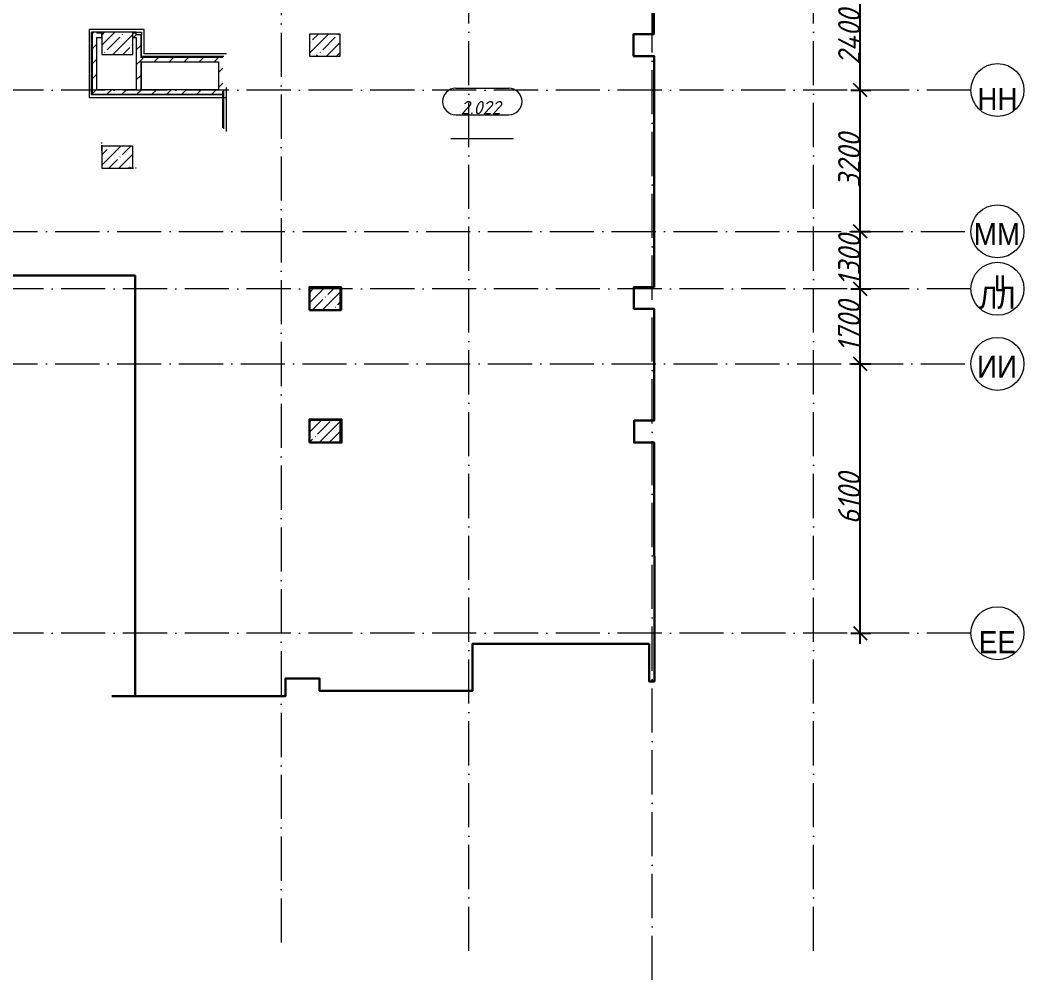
# Model space of a CAD drawing. Header units: millimetres. Extents: x -537608 to 253996, y -217170 to 186033.
# Drawn here: x 73017 to 95748, y 14991 to 36725 of the extents above; entities that cross this region are included whole.
import ezdxf

# ---------------------------------------------------------------- set-up
doc = ezdxf.new("R2010")
doc.units = ezdxf.units.MM
doc.linetypes.add('50_200_ШТРИХ_1Т_ш5_п1_п1_', pattern=[1400, 1000, -200, 0, -200])
for name, color, linetype, lineweight in [('A-ANNO-DIMS', 7, 'Continuous', 9), ('A-WALL', 7, 'Continuous', 5), ('A-WALL-FNSH-1', 7, 'Continuous', 5), ('I-WALL', 7, 'Continuous', 5), ('S-COLS', 7, 'Continuous', 9), ('S-COLS-1', 7, 'Continuous', 5)]:
    doc.layers.add(name, color=color, linetype=linetype, lineweight=lineweight)
for name, color, linetype, lineweight, true_color in [('A-AREA-IDEN-1', 7, 'Continuous', 9, 0xaaaaaa), ('I-WALL-15', 7, 'Continuous', 5, 0x787878), ('Оси-1', 7, 'Continuous', 20, 0xaaaaaa), ('Оси-2', 7, 'Continuous', 9, 0xaaaaaa), ('Оси-3', 7, '50_200_ШТРИХ_1Т_ш5_п1_п1_', 9, 0xaaaaaa)]:
    doc.layers.add(name, color=color, linetype=linetype, lineweight=lineweight, true_color=true_color)
doc.styles.add('Arial', font='arial.ttf', dxfattribs={"width": 0.9, "height": 500})
doc.styles.add('ISOCPEUR_I', font='isocpeui.ttf', dxfattribs={"height": 300})
doc.styles.add('ISOCPEUR_I_1', font='isocpeui.ttf', dxfattribs={"width": 0.9, "height": 500})
doc.dimstyles.new('ISO-2_5_0_9К_БОЛЬШОЙ', dxfattribs={"dimscale": 304.8, "dimtxt": 497.990588, "dimasz": 0.984252, "dimexe": 0.787402, "dimexo": 0, "dimgap": 0, "dimtad": 1, "dimdec": 0, "dimzin": 0, "dimdsep": 46, "dimtxsty": 'ISOCPEUR_I_1', "dimblk1": 'OBLIQUE', "dimblk2": 'OBLIQUE', "dimsah": 1, "dimcen": 0.09, "dimdle": 0.787402, "dimazin": 0, "dimtfac": 1, "dimtdec": 4, "dimtix": 1, "dimtmove": 0, "dimatfit": 3, "dimfxl": 1, "dimtvp": 1, "dimtolj": 1, "dimtzin": 0, "dimarcsym": 2})
pattern_1 = [(0, (-13682.45, -33931.94), (406.4, 101.6), [6.706, -298.094, 6.706, -298.094, -1625.6]), (0, (-13682.45, -33931.94), (406.4, 101.6), [-609.6, 6.706, -602.894, 6.706, -298.094, -711.2]), (0, (-13682.45, -33931.94), (406.4, 101.6), [-1524, 6.706, -196.494, 6.706, -501.294]), (120, (-13530.05, -33881.14), (-291.18818, 301.15272), [6.706, -298.094, 6.706, -298.094, -1625.6]), (120, (-13530.05, -33881.14), (-291.18818, 301.15272), [-609.6, 6.706, -602.894, 6.706, -298.094, -711.2]), (120, (-13530.05, -33881.14), (-291.18818, 301.15272), [-1524, 6.706, -196.494, 6.706, -501.294]), (240, (-13479.25, -33677.94), (-115.21182, -402.75272), [6.706, -298.094, 6.706, -298.094, -1625.6]), (240, (-13479.25, -33677.94), (-115.21182, -402.75272), [-609.6, 6.706, -602.894, 6.706, -298.094, -711.2]), (240, (-13479.25, -33677.94), (-115.21182, -402.75272), [-1524, 6.706, -196.494, 6.706, -501.294])]
pattern_2 = [(45, (-13682.45, -33931.94), (-169.70563, 169.70563), [])]

# ---------------------------------------------------------------- blocks, each defined once
blk = doc.blocks.new('BSC_Колонна _Прямоугольная - 500х700-V304-АИ_План этажа_Стены_2')
at = {"layer": 'S-COLS-1'}
h = blk.add_hatch(dxfattribs=at)
h.set_pattern_fill('FP_173', color=256, style=0, pattern_type=2)
h.set_pattern_definition([(315, (-64381.04, 93600), (228.0985, 228.0985), []), (315, (-64381.04, 93371.9), (228.0985, 228.0985), [403.225, -80.645, 6.706, -73.939])])
h.paths.add_polyline_path([(-250, 350), (-250, -350), (250, -350), (250, 350), (223, 350)])
for p, q in [((250, 350), (-250, 350)), ((-250, 350), (-250, -350)), ((250, -350), (250, 350)), ((-250, -350), (250, -350))]:
    blk.add_line(p, q, dxfattribs=at)
blk = doc.blocks.new('BSC_Колонна _Прямоугольная - 500х700-V305-АИ_План этажа_Стены_2')
at = {"layer": 'S-COLS-1'}
h = blk.add_hatch(dxfattribs=at)
h.set_pattern_fill('FP_174', color=256, style=0, pattern_type=2)
h.set_pattern_definition([(315, (-70131.04, 93600), (228.0985, 228.0985), []), (315, (-70131.04, 93371.9), (228.0985, 228.0985), [403.225, -80.645, 6.706, -73.939])])
h.paths.add_polyline_path([(-250, 350), (-250, -350), (250, -350), (250, 350), (168, 350)])
for p, q in [((250, 350), (-250, 350)), ((-250, 350), (-250, -350)), ((250, -350), (250, 350)), ((-250, -350), (250, -350))]:
    blk.add_line(p, q, dxfattribs=at)
blk = doc.blocks.new('BSC_Колонна _Прямоугольная - 500х700-V316-АИ_План этажа_Стены_2')
at = {"layer": 'S-COLS-1'}
h = blk.add_hatch(dxfattribs=at)
h.set_pattern_fill('FP_185', color=256, style=0, pattern_type=2)
h.set_pattern_definition([(315, (-61381.04, 93600), (228.0985, 228.0985), []), (315, (-61381.04, 93371.9), (228.0985, 228.0985), [403.225, -80.645, 6.706, -73.939])])
h.paths.add_polyline_path([(-250, 350), (-250, -350), (250, -350), (250, 350)])
for p, q in [((250, 350), (-250, 350)), ((-250, 350), (-250, -350)), ((250, -350), (250, 350)), ((-250, -350), (250, -350))]:
    blk.add_line(p, q, dxfattribs=at)
blk = doc.blocks.new('BSC_Колонна _Прямоугольная - 500х700-V360-АИ_План этажа_Стены_2')
at = {"layer": 'S-COLS-1'}
h = blk.add_hatch(dxfattribs=at)
h.set_pattern_fill('FP_219', color=256, style=0, pattern_type=2)
h.set_pattern_definition([(315, (-70130.7, 88900), (228.0985, 228.0985), []), (315, (-70130.7, 88671.9), (228.0985, 228.0985), [403.225, -80.645, 6.706, -73.939])])
h.paths.add_polyline_path([(-250, 350), (-250, -350), (250, -350), (250, 350), (169, 350)])
for p, q in [((250, 350), (-250, 350)), ((-250, 350), (-250, -350)), ((250, -350), (250, 350)), ((-250, -350), (250, -350))]:
    blk.add_line(p, q, dxfattribs=at)
blk = doc.blocks.new('AAR_СКБ_Марка_помещения_1_5 ммп - Номер _ Площадь-27962135-АИ_План этажа_Стены_2')
at = {"layer": 'A-AREA-IDEN-1'}
for p, q in [((-2.99, 3), (3.01, 3)), ((-2.99, 0), (3.01, 0)), ((-3.53, -2.69), (3.53, -2.69))]:
    blk.add_line(p, q, dxfattribs=at)
for centre, start, end in [((-2.99, 1.5), 90, 270), ((3.01, 1.5), 270, 90)]:
    blk.add_arc(centre, 1.5, start, end, dxfattribs=at)
blk = doc.blocks.new('Ось сетки - Круг_Ø6_00__ISO-2_5_0_9K_-17386508-АИ_План этажа_Стены_3')
at = {"layer": 'Оси-1'}
blk.add_circle((0, 0), 3, dxfattribs=at)
blk = doc.blocks.new('_Oblique')
at = {"color": 0, "linetype": 'ByBlock', "lineweight": -2}
blk.add_line((-0.5, -0.5), (0.5, 0.5), dxfattribs=at)
blk = doc.blocks.new('*D31')
at = {"layer": 'A-ANNO-DIMS', "color": 0, "lineweight": -2, "transparency": 16777216}
for p, q in [((45551, 89966), (45551, 96546)), ((45339, 96306), (45791, 96306)), ((45339, 90206), (45791, 90206))]:
    blk.add_line(p, q, dxfattribs=at)
at = {"layer": 'Defpoints', "color": 0, "transparency": 16777216}
for p in [(45339, 96306), (45551, 96306), (45339, 90206)]:
    blk.add_point(p, dxfattribs=at)
at = {"layer": 'A-ANNO-DIMS', "color": 0, "lineweight": -2, "transparency": 16777216, "xscale": 300, "yscale": 300, "zscale": 300}
for p, rotation in [((45551, 96306), 90), ((45551, 90206), 270)]:
    blk.add_blockref('_Oblique', p, dxfattribs=dict(at, rotation=rotation))
at = {"layer": 'A-ANNO-DIMS', "color": 0, "transparency": 16777216, "insert": (45301, 93256), "char_height": 500, "width": 1402.04, "attachment_point": 5, "rotation": 90, "style": 'ISOCPEUR_I_1'}
blk.add_mtext('\\A1;6100', dxfattribs=at)
blk = doc.blocks.new('*D32')
at = {"layer": 'A-ANNO-DIMS', "color": 0, "lineweight": -2, "transparency": 16777216}
for p, q in [((45551, 96066), (45551, 98246)), ((45339, 98006), (45791, 98006)), ((45339, 96306), (45791, 96306))]:
    blk.add_line(p, q, dxfattribs=at)
at = {"layer": 'Defpoints', "color": 0, "transparency": 16777216}
for p in [(45339, 98006), (45551, 98006), (45339, 96306)]:
    blk.add_point(p, dxfattribs=at)
at = {"layer": 'A-ANNO-DIMS', "color": 0, "lineweight": -2, "transparency": 16777216, "xscale": 300, "yscale": 300, "zscale": 300}
for p, rotation in [((45551, 98006), 90), ((45551, 96306), 270)]:
    blk.add_blockref('_Oblique', p, dxfattribs=dict(at, rotation=rotation))
at = {"layer": 'A-ANNO-DIMS', "color": 0, "transparency": 16777216, "insert": (45298, 97156), "char_height": 500, "width": 1402.04, "attachment_point": 5, "rotation": 90, "style": 'ISOCPEUR_I_1'}
blk.add_mtext('\\A1;1700', dxfattribs=at)
blk = doc.blocks.new('*D33')
at = {"layer": 'A-ANNO-DIMS', "color": 0, "lineweight": -2, "transparency": 16777216}
for p, q in [((45551, 97766), (45551, 99546)), ((45339, 99306), (45791, 99306)), ((45339, 98006), (45791, 98006))]:
    blk.add_line(p, q, dxfattribs=at)
at = {"layer": 'Defpoints', "color": 0, "transparency": 16777216}
for p in [(45339, 99306), (45551, 99306), (45339, 98006)]:
    blk.add_point(p, dxfattribs=at)
at = {"layer": 'A-ANNO-DIMS', "color": 0, "lineweight": -2, "transparency": 16777216, "xscale": 300, "yscale": 300, "zscale": 300}
for p, rotation in [((45551, 99306), 90), ((45551, 98006), 270)]:
    blk.add_blockref('_Oblique', p, dxfattribs=dict(at, rotation=rotation))
at = {"layer": 'A-ANNO-DIMS', "color": 0, "transparency": 16777216, "insert": (45301, 98656), "char_height": 500, "width": 1402.04, "attachment_point": 5, "rotation": 90, "style": 'ISOCPEUR_I_1'}
blk.add_mtext('\\A1;1300', dxfattribs=at)
blk = doc.blocks.new('*D34')
at = {"layer": 'A-ANNO-DIMS', "color": 0, "lineweight": -2, "transparency": 16777216}
for p, q in [((45551, 99066), (45551, 102746)), ((45339, 102506), (45791, 102506)), ((45339, 99306), (45791, 99306))]:
    blk.add_line(p, q, dxfattribs=at)
at = {"layer": 'Defpoints', "color": 0, "transparency": 16777216}
for p in [(45339, 102506), (45551, 102506), (45339, 99306)]:
    blk.add_point(p, dxfattribs=at)
at = {"layer": 'A-ANNO-DIMS', "color": 0, "lineweight": -2, "transparency": 16777216, "xscale": 300, "yscale": 300, "zscale": 300}
for p, rotation in [((45551, 102506), 90), ((45551, 99306), 270)]:
    blk.add_blockref('_Oblique', p, dxfattribs=dict(at, rotation=rotation))
at = {"layer": 'A-ANNO-DIMS', "color": 0, "transparency": 16777216, "insert": (45301, 100906), "char_height": 500, "width": 1516.96, "attachment_point": 5, "rotation": 90, "style": 'ISOCPEUR_I_1'}
blk.add_mtext('\\A1;3200', dxfattribs=at)
blk = doc.blocks.new('*D35')
at = {"layer": 'A-ANNO-DIMS', "color": 0, "lineweight": -2, "transparency": 16777216}
for p, q in [((45551, 102266), (45551, 105146)), ((45339, 104906), (45791, 104906)), ((45339, 102506), (45791, 102506))]:
    blk.add_line(p, q, dxfattribs=at)
at = {"layer": 'Defpoints', "color": 0, "transparency": 16777216}
for p in [(45339, 104906), (45551, 104906), (45339, 102506)]:
    blk.add_point(p, dxfattribs=at)
at = {"layer": 'A-ANNO-DIMS', "color": 0, "lineweight": -2, "transparency": 16777216, "xscale": 300, "yscale": 300, "zscale": 300}
for p, rotation in [((45551, 104906), 90), ((45551, 102506), 270)]:
    blk.add_blockref('_Oblique', p, dxfattribs=dict(at, rotation=rotation))
at = {"layer": 'A-ANNO-DIMS', "color": 0, "transparency": 16777216, "insert": (45301, 103706), "char_height": 500, "width": 1562.92, "attachment_point": 5, "rotation": 90, "style": 'ISOCPEUR_I_1'}
blk.add_mtext('\\A1;2400', dxfattribs=at)
blk = doc.blocks.new('osi')
at = {"layer": 'Оси-3'}
for p, q in [((32440.8, 126205.7), (32440.8, 83013.9)), ((36690.8, 83013.9), (36690.8, 126205.7)), ((40840.8, 82355.8), (40840.8, 126205.7)), ((44490.8, 83013.9), (44490.8, 126205.7)), ((48058.7, 102505.8), (6276.8, 102505.8)), ((25922, 99305.8), (48058.7, 99305.8)), ((48058.7, 98005.8), (6276.8, 98005.8)), ((25922, 96305.8), (48058.7, 96305.8)), ((48058.7, 90205.8), (6276.8, 90205.8))]:
    blk.add_line(p, q, dxfattribs=at)
at = {"layer": 'Оси-1', "xscale": 199.9999999999999, "yscale": 199.9999999999999, "zscale": 199.9999999999999}
for p, rotation in [((48658.7, 102505.8), 89.9999999999998), ((48658.7, 99305.8), 269.9999999999995), ((48658.7, 98005.8), 89.9999999999998), ((48658.7, 96305.8), 269.9999999999995), ((48658.7, 90205.8), 89.9999999999998)]:
    blk.add_blockref('Ось сетки - Круг_Ø6_00__ISO-2_5_0_9K_-17386508-АИ_План этажа_Стены_3', p, dxfattribs=dict(at, rotation=rotation))
at = {"layer": 'Оси-2', "char_height": 500, "attachment_point": 5, "line_spacing_factor": 0.936439, "style": 'Arial'}
for s, insert, width in [('\\pxqc,t4.572,9.144,13.716,18.288,22.86,27.432,32.004,36.576,41.148,45.72,50.292,54.864,59.436,64.008,68.58,73.152,77.724,82.296,86.868,91.44,96.012,100.584,105.156,109.728,114.3,118.872,123.444,128.016,132.588,137.16,141.732,146.304;{НН}', (48658.5, 102302.9), 916.2), ('\\pxqc,t4.572,9.144,13.716,18.288,22.86,27.432,32.004,36.576,41.148,45.72,50.292,54.864,59.436,64.008,68.58,73.152,77.724,82.296,86.868,91.44,96.012,100.584,105.156,109.728,114.3,118.872,123.444,128.016,132.588,137.16,141.732,146.304;{ММ}', (48647.3, 99244), 1036.8), ('\\pxqc,t4.572,9.144,13.716,18.288,22.86,27.432,32.004,36.576,41.148,45.72,50.292,54.864,59.436,64.008,68.58,73.152,77.724,82.296,86.868,91.44,96.012,100.584,105.156,109.728,114.3,118.872,123.444,128.016,132.588,137.16,141.732,146.304;{ЛЛ}', (48657.6, 97802.9), 846), ('\\pxqc,t4.572,9.144,13.716,18.288,22.86,27.432,32.004,36.576,41.148,45.72,50.292,54.864,59.436,64.008,68.58,73.152,77.724,82.296,86.868,91.44,96.012,100.584,105.156,109.728,114.3,118.872,123.444,128.016,132.588,137.16,141.732,146.304;{ИИ}', (48648.2, 96244), 916.2), ('\\pxqc,t4.572,9.144,13.716,18.288,22.86,27.432,32.004,36.576,41.148,45.72,50.292,54.864,59.436,64.008,68.58,73.152,77.724,82.296,86.868,91.44,96.012,100.584,105.156,109.728,114.3,118.872,123.444,128.016,132.588,137.16,141.732,146.304;{ЕЕ}', (48657.6, 90002.9), 846)]:
    blk.add_mtext(s, dxfattribs=dict(at, insert=insert, width=width))
at = {"layer": 'A-ANNO-DIMS'}
for base, p1, p2, override, picture, middle in [((45551.2, 104905.8), (45339.1, 102505.8), (45339.1, 104905.8), {"dimpost": '<>', "dimfxl": 2400}, '*D35', (45301.2, 103705.8)), ((45551.2, 102505.8), (45339.1, 99305.8), (45339.1, 102505.8), {"dimpost": '<>', "dimfxl": 3200}, '*D34', (45301.2, 100905.8)), ((45551.2, 99305.8), (45339.1, 98005.8), (45339.1, 99305.8), {"dimpost": '<>', "dimfxl": 1300}, '*D33', (45301.2, 98655.8)), ((45551.2, 98005.8), (45339.1, 96305.8), (45339.1, 98005.8), {"dimpost": '<>', "dimfxl": 1700}, '*D32', (45298, 97155.8)), ((45551.2, 96305.8), (45339.1, 90205.8), (45339.1, 96305.8), {"dimpost": '<>', "dimfxl": 6100}, '*D31', (45301.2, 93255.8))]:
    dim = blk.add_linear_dim(base=base, p1=p1, p2=p2, angle=90, dimstyle='ISO-2_5_0_9К_БОЛЬШОЙ', override=override, dxfattribs=at)
    dim.commit()
    dim.dimension.update_dxf_attribs({"geometry": picture, "text_midpoint": middle})

msp = doc.modelspace()

# ---------------------------------------------------------------- hatches: boundary and pattern name
at = {"layer": 'I-WALL'}
h = msp.add_hatch(dxfattribs=at)
h.set_pattern_fill('FP_5', color=256, style=0, pattern_type=2)
h.set_pattern_definition(pattern_2)
h.paths.add_polyline_path([(74757.5527, 35048.7567), (74757.5527, 36448.7567), (74657.5527, 36448.7567), (74657.5527, 35048.7567)])
h = msp.add_hatch(dxfattribs=at)
h.set_pattern_fill('FP_5', color=256, style=0, pattern_type=2)
h.set_pattern_definition(pattern_2)
h.paths.add_polyline_path([(74757.5527, 36328.7567), (74866.5527, 36328.7567), (74866.5527, 36428.7567), (74757.5527, 36428.7567), (74757.5527, 36367.4075)])
h = msp.add_hatch(dxfattribs=at)
h.set_pattern_fill('FP_5', color=256, style=0, pattern_type=2)
h.set_pattern_definition(pattern_2)
h.paths.add_polyline_path([(75647.5527, 36328.7567), (75647.5527, 36428.7567), (75567.5527, 36428.7567), (75567.5527, 36328.7567)])
h = msp.add_hatch(dxfattribs=at)
h.set_pattern_fill('FP_5', color=256, style=0, pattern_type=2)
h.set_pattern_definition(pattern_2)
h.paths.add_polyline_path([(75747.5527, 35048.7567), (75747.5527, 36388.7567), (75647.5527, 36388.7567), (75647.5527, 35048.7567)])
h = msp.add_hatch(dxfattribs=at)
h.set_pattern_fill('FP_5', color=256, style=0, pattern_type=2)
h.set_pattern_definition(pattern_2)
h.paths.add_polyline_path([(77507.5527, 35779.1042), (77507.5527, 35879.1042), (75747.5527, 35879.1042), (75747.5527, 35779.1042), (76055.6608, 35779.1042)])
h = msp.add_hatch(dxfattribs=at)
h.set_pattern_fill('FP_5', color=256, style=0, pattern_type=2)
h.set_pattern_definition(pattern_2)
h.paths.add_polyline_path([(77607.5527, 35148.7567), (77607.5527, 35879.1042), (77507.5527, 35879.1042), (77507.5527, 35148.7567)])
h = msp.add_hatch(dxfattribs=at)
h.set_pattern_fill('FP_5', color=256, style=0, pattern_type=2)
h.set_pattern_definition(pattern_2)
h.paths.add_polyline_path([(75647.5527, 35048.7567), (75647.5527, 35148.7567), (74757.5527, 35148.7567), (74757.5527, 35048.7567), (75217.7406, 35048.7567)])
h = msp.add_hatch(dxfattribs=at)
h.set_pattern_fill('FP_5', color=256, style=0, pattern_type=2)
h.set_pattern_definition(pattern_2)
h.paths.add_polyline_path([(77607.5527, 35048.7567), (77607.5527, 35148.7567), (75747.5527, 35148.7567), (75747.5527, 35048.7567), (76055.6608, 35048.7567)])
at = {"layer": 'I-WALL-15'}
h = msp.add_hatch(dxfattribs=at)
h.set_pattern_fill('FP_3', color=256, style=0, pattern_type=2)
h.set_pattern_definition(pattern_1)
h.paths.add_polyline_path([(74657.5527, 35028.7567), (74657.5527, 36448.7567), (74637.5527, 36448.7567), (74637.5527, 35028.7567)])
h = msp.add_hatch(dxfattribs=at)
h.set_pattern_fill('FP_3', color=256, style=0, pattern_type=2)
h.set_pattern_definition(pattern_1)
h.paths.add_polyline_path([(74866.5527, 36428.7567), (74866.5527, 36448.7567), (74757.5527, 36448.7567), (74757.5527, 36428.7567)])
h = msp.add_hatch(dxfattribs=at)
h.set_pattern_fill('FP_3', color=256, style=0, pattern_type=2)
h.set_pattern_definition(pattern_1)
h.paths.add_polyline_path([(75647.5527, 36428.7567), (75647.5527, 36448.7567), (75567.5527, 36448.7567), (75567.5527, 36428.7567)])
h = msp.add_hatch(dxfattribs=at)
h.set_pattern_fill('FP_3', color=256, style=0, pattern_type=2)
h.set_pattern_definition(pattern_1)
h.paths.add_polyline_path([(75767.5527, 35028.7567), (75767.5527, 35048.7567), (75747.5527, 35048.7567), (75747.5527, 35028.7567)])
h.paths.add_polyline_path([(75767.5527, 35148.7567), (75767.5527, 35779.1042), (75747.5527, 35779.1042), (75747.5527, 35148.7567)])
h.paths.add_polyline_path([(75767.5527, 35879.1042), (75767.5527, 36388.7567), (75747.5527, 36388.7567), (75747.5527, 35879.1042)])
h = msp.add_hatch(dxfattribs=at)
h.set_pattern_fill('FP_3', color=256, style=0, pattern_type=2)
h.set_pattern_definition(pattern_1)
h.paths.add_polyline_path([(75767.5527, 35879.1042), (77607.5527, 35879.1042), (77607.5527, 35899.1042), (75767.5527, 35899.1042)])
h = msp.add_hatch(dxfattribs=at)
h.set_pattern_fill('FP_3', color=256, style=0, pattern_type=2)
h.set_pattern_definition(pattern_1)
h.paths.add_polyline_path([(75747.5527, 35028.7567), (75747.5527, 35048.7567), (74657.5527, 35048.7567), (74657.5527, 35028.7567), (75647.5527, 35028.7567)])
h = msp.add_hatch(dxfattribs=at)
h.set_pattern_fill('FP_3', color=256, style=0, pattern_type=2)
h.set_pattern_definition(pattern_1)
h.paths.add_polyline_path([(77627.5527, 35028.7567), (77627.5527, 35048.7567), (75767.5527, 35048.7567), (75767.5527, 35028.7567), (76055.6608, 35028.7567)])
h = msp.add_hatch(dxfattribs=at)
h.set_pattern_fill('FP_3', color=256, style=0, pattern_type=2)
h.set_pattern_definition([(0, (-13682.45, -34695.22), (406.4, 101.6), [6.706, -298.094, 6.706, -298.094, -1625.6]), (0, (-13682.45, -34695.22), (406.4, 101.6), [-609.6, 6.706, -602.894, 6.706, -298.094, -711.2]), (0, (-13682.45, -34695.22), (406.4, 101.6), [-1524, 6.706, -196.494, 6.706, -501.294]), (120, (-13530.05, -34644.42), (-291.18818, 301.15272), [6.706, -298.094, 6.706, -298.094, -1625.6]), (120, (-13530.05, -34644.42), (-291.18818, 301.15272), [-609.6, 6.706, -602.894, 6.706, -298.094, -711.2]), (120, (-13530.05, -34644.42), (-291.18818, 301.15272), [-1524, 6.706, -196.494, 6.706, -501.294]), (240, (-13479.25, -34441.22), (-115.21182, -402.75272), [6.706, -298.094, 6.706, -298.094, -1625.6]), (240, (-13479.25, -34441.22), (-115.21182, -402.75272), [-609.6, 6.706, -602.894, 6.706, -298.094, -711.2]), (240, (-13479.25, -34441.22), (-115.21182, -402.75272), [-1524, 6.706, -196.494, 6.706, -501.294])])
h.paths.add_polyline_path([(77607.5527, 34285.4776), (77627.5527, 34285.4776), (77627.5527, 35135.8251), (77607.5527, 35135.8251), (77607.5527, 34385.4776)])
at = {"layer": 'S-COLS-1'}
h = msp.add_hatch(dxfattribs=at)
h.set_pattern_fill('FP_1', color=256, style=0, pattern_type=2)
h.set_pattern_definition([(45, (-13682.45, -33209.94), (-228.0985, 228.0985), []), (45, (-13454.35, -33209.94), (-228.0985, 228.0985), [403.225, -80.645, 6.706, -73.939])])
h.paths.add_polyline_path([(74867.5527, 33370.7567), (75567.5527, 33370.7567), (75567.5527, 33870.7567), (74867.5527, 33870.7567)])

# ---------------------------------------------------------------- linework, layer by layer
at = {"lineweight": 30}
for points in [[(87368.1997, 39243.8251), (87368.1997, 36407.8251), (86908.1997, 36407.8251), (86908.1997, 35907.8251), (87373.1997, 35907.8251), (87373.1997, 30677.8251), (86918.1997, 30677.8251), (86918.1997, 30188.8251), (87374.1997, 30188.8251), (87374.1997, 27657.8251), (86919.1997, 27657.8251), (86919.1997, 27157.8251), (87376.0575, 27157.8251), (87381.1997, 22028.8251), (87381.1997, 22028.8251), (87381.1997, 21748.8251), (87261.1997, 21748.8251), (87261.1997, 22598.8251), (83261.1997, 22598.8251), (83261.1997, 21536.8251), (79800.1997, 21536.8251), (79800.1997, 21814.8251), (79025.1997, 21814.8251), (79025.1997, 21414.8251), (75093.1997, 21414.8251)], [(60847.4509, 30940.7567), (75620.4509, 30940.7567), (75620.4509, 21414.8251)], [(95139.4881, 30940.7567), (95139.4881, 30610.7567), (95269.4881, 30610.7567), (95269.4881, 30940.7567)]]:
    msp.add_lwpolyline(points, dxfattribs=at)
for points in [[(79567.5527, 30157.8251), (80287.5527, 30157.8251), (80287.5527, 30677.8251), (79567.5527, 30677.8251)], [(79567.5527, 27157.8251), (80297.5527, 27157.8251), (80297.5527, 27682.8251), (79567.5527, 27682.8251)]]:
    msp.add_lwpolyline(points, close=True, dxfattribs=at)
at = {"layer": 'A-WALL'}
for p, q in [((74577.5527, 36508.7567), (74577.5527, 34968.7567)), ((75827.5527, 36508.7567), (74577.5527, 36508.7567)), ((74637.5527, 35028.7567), (74637.5527, 36448.7567)), ((74657.5527, 35048.7567), (74657.5527, 36448.7567)), ((74757.5527, 36448.7567), (74757.5527, 36428.7567)), ((74866.5527, 36428.7567), (74757.5527, 36428.7567)), ((74866.5527, 36448.7567), (74867.5527, 36448.7567)), ((75647.5527, 36428.7567), (75567.5527, 36428.7567)), ((75647.5527, 36448.7567), (75767.5527, 36448.7567)), ((75747.5527, 36388.7567), (75747.5527, 35879.1042)), ((75767.5527, 36448.7567), (75767.5527, 36388.7567)), ((75827.5527, 35959.1042), (75827.5527, 36508.7567)), ((77687.5527, 35959.1042), (75827.5527, 35959.1042)), ((77607.5527, 35879.1042), (75747.5527, 35879.1042)), ((75747.5527, 35779.1042), (75747.5527, 35148.7567)), ((75747.5527, 35779.1042), (75767.5527, 35779.1042)), ((77627.5527, 35028.7567), (74637.5527, 35028.7567)), ((74657.5527, 35048.7567), (77607.5527, 35048.7567)), ((75747.5527, 35148.7567), (75767.5527, 35148.7567)), ((77607.5527, 34285.4776), (77607.5527, 35115.8251)), ((77687.5527, 34205.4776), (77687.5527, 35195.8251)), ((74577.5527, 34968.7567), (77687.5527, 34968.7567)), ((74867.5527, 33930.7567), (74867.5527, 33950.7567)), ((74867.5527, 33890.7567), (74867.5527, 33870.7567)), ((75567.5527, 33370.7567), (75587.5527, 33370.7567)), ((75647.5527, 33370.7567), (75627.5527, 33370.7567))]:
    msp.add_line(p, q, dxfattribs=at)
at = {"layer": 'A-WALL-FNSH-1'}
for p, q in [((74866.5527, 36448.7567), (74637.5527, 36448.7567)), ((74866.5527, 36328.7567), (74866.5527, 36448.7567)), ((75647.5527, 36448.7567), (75567.5527, 36448.7567)), ((75647.5527, 36388.7567), (75647.5527, 36448.7567)), ((75767.5527, 36388.7567), (75647.5527, 36388.7567)), ((75767.5527, 35899.1042), (75767.5527, 36388.7567)), ((74757.5527, 35148.7567), (74757.5527, 36328.7567)), ((74757.5527, 36328.7567), (74866.5527, 36328.7567)), ((75567.5527, 36328.7567), (75647.5527, 36328.7567)), ((75647.5527, 36328.7567), (75647.5527, 35148.7567)), ((77627.5527, 35899.1042), (75767.5527, 35899.1042)), ((75767.5527, 35148.7567), (75767.5527, 35779.1042)), ((75767.5527, 35779.1042), (77507.5527, 35779.1042)), ((77507.5527, 35779.1042), (77507.5527, 35148.7567)), ((75647.5527, 35148.7567), (74757.5527, 35148.7567)), ((77507.5527, 35148.7567), (75767.5527, 35148.7567)), ((77627.5527, 34265.4776), (77627.5527, 35135.8251)), ((74867.5527, 33890.7567), (74867.5527, 33890.7567)), ((74867.5527, 33770.7567), (74867.5527, 33890.7567)), ((75567.5527, 33370.7567), (75467.5527, 33370.7567))]:
    msp.add_line(p, q, dxfattribs=at)
at = {"layer": 'S-COLS-1'}
for p, q in [((75567.5527, 33870.7567), (74867.5527, 33870.7567)), ((74867.5527, 33870.7567), (74867.5527, 33370.7567)), ((75567.5527, 33370.7567), (75567.5527, 33870.7567)), ((74867.5527, 33370.7567), (75567.5527, 33370.7567))]:
    msp.add_line(p, q, dxfattribs=at)

# ---------------------------------------------------------------- block references
msp.add_blockref('osi', (46489.6846, -67365.0572))
at = {"layer": 'A-AREA-IDEN-1', "xscale": 199.9999999999999, "yscale": 199.9999999999999, "zscale": 199.9999999999999}
msp.add_blockref('AAR_СКБ_Марка_помещения_1_5 ммп - Номер _ Площадь-27962135-АИ_План этажа_Стены_2', (83480.6386, 34580.3566), dxfattribs=at)
at = {"layer": 'S-COLS', "rotation": 89.9999999999999}
for name, p in [('BSC_Колонна _Прямоугольная - 500х700-V360-АИ_План этажа_Стены_2', (75217.5527, 36198.7567)), ('BSC_Колонна _Прямоугольная - 500х700-V305-АИ_План этажа_Стены_2', (79917.5527, 36157.8251)), ('BSC_Колонна _Прямоугольная - 500х700-V304-АИ_План этажа_Стены_2', (79917.5527, 30407.8251)), ('BSC_Колонна _Прямоугольная - 500х700-V316-АИ_План этажа_Стены_2', (79917.5527, 27407.8251))]:
    msp.add_blockref(name, p, dxfattribs=at)

# ---------------------------------------------------------------- texts
at = {"layer": 'A-AREA-IDEN-1', "insert": (83445.8902, 34592.6424), "char_height": 300, "width": 952, "attachment_point": 8, "line_spacing_factor": 1.139951, "style": 'ISOCPEUR_I'}
msp.add_mtext('\\pxqc,t8.46667,16.93333,25.4,33.86667,42.33333,50.8,59.26667,67.73333,76.2,84.66667,93.13333,101.6,110.06667,118.53333,127,135.46667,143.93333,152.4,160.86667,169.33333,177.8,186.26667,194.73333,203.2,211.66667,220.13333,228.6,237.06667,245.53333,254,262.46667,270.93333;{2.022}', dxfattribs=at)

doc.saveas('drawing.dxf')
